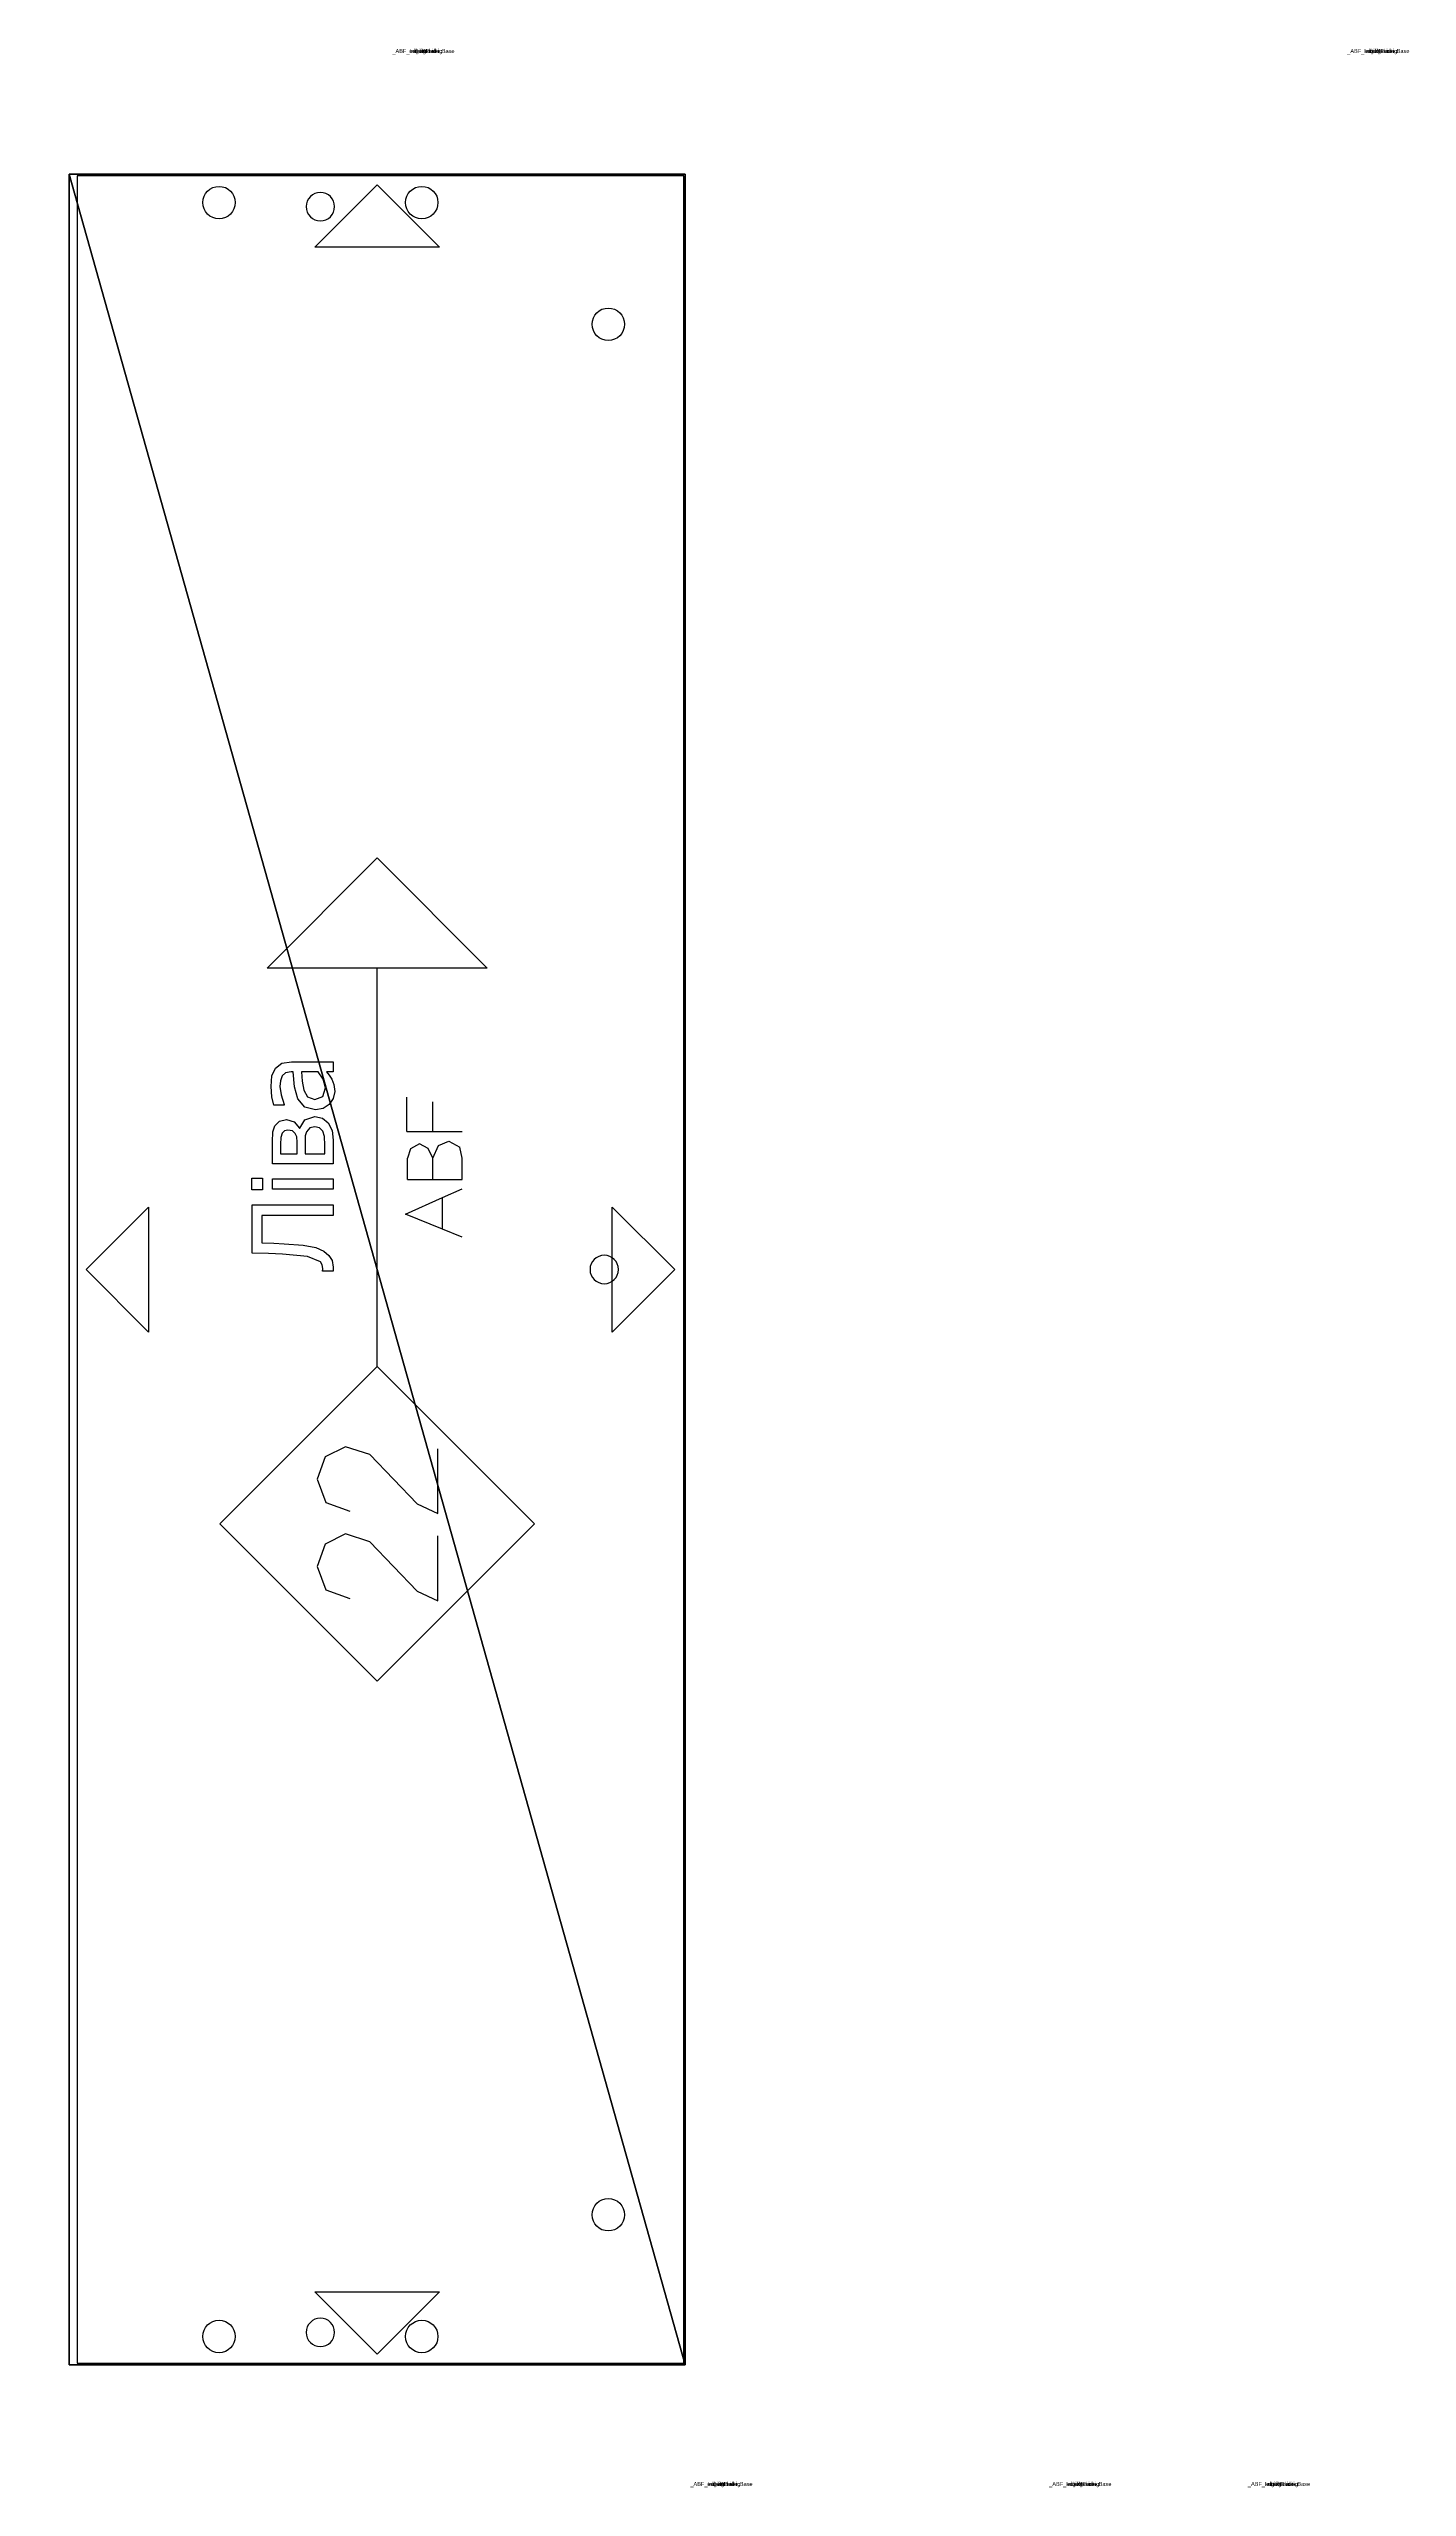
# Model space of a CAD drawing. Header units: millimetres. Extents: x -130972 to 458, y -4828 to 953.
# Drawn here: x -3789 to -3454, y -30 to 571 of the extents above; entities that cross this region are included whole.
import ezdxf

# ---------------------------------------------------------------- set-up
doc = ezdxf.new("R2010")
doc.units = ezdxf.units.MM
doc.header["$LTSCALE"] = 25.4
doc.layers.get('0').update_dxf_attribs({"true_color": 0xffffff})
for name, color, linetype, true_color in [('ABF_cuttingLines', 134, 'Continuous', 0x009987), ('ABF_edgeBanding', 252, 'Continuous', 0x777799), ('ABF_Label', 22, 'Continuous', 0xcc4400), ('D7-DEPTHF-$44817', 252, 'Continuous', 0x777799), ('D8-DEPTH12-$38878', 36, 'Continuous', 0x664400)]:
    doc.layers.add(name, color=color, linetype=linetype, true_color=true_color)

# ---------------------------------------------------------------- blocks, each defined once
blk = doc.blocks.new('Group73#1')
at = {"layer": 'D8-DEPTH12-$38878', "color": 0}
blk.add_circle((0, 9), 4, dxfattribs=at)
blk = doc.blocks.new('Group77#1')
at = {"layer": 'D8-DEPTH12-$38878', "color": 0}
blk.add_circle((0, 9), 4, dxfattribs=at)
blk = doc.blocks.new('Group84#1')
at = {"layer": 'D7-DEPTHF-$44817', "color": 0, "extrusion": (0, 0, -1)}
blk.add_circle((0, 8, 16), 3.5, dxfattribs=at)
blk = doc.blocks.new('Group91#1')
at = {"layer": 'D8-DEPTH12-$38878', "color": 0}
blk.add_circle((0, -9), 4, dxfattribs=at)
blk = doc.blocks.new('Group95#1')
at = {"layer": 'D8-DEPTH12-$38878', "color": 0}
blk.add_circle((0, -9), 4, dxfattribs=at)
blk = doc.blocks.new('Group102#1')
at = {"layer": 'D7-DEPTHF-$44817', "color": 0, "extrusion": (0, 0, -1)}
blk.add_circle((0, -8, 16), 3.5, dxfattribs=at)
blk = doc.blocks.new('Group117#1')
at = {"layer": 'D8-DEPTH12-$38878', "color": 0}
blk.add_circle((9, 0), 4, dxfattribs=at)
blk = doc.blocks.new('Group121#1')
at = {"layer": 'D8-DEPTH12-$38878', "color": 0}
blk.add_circle((9, 0), 4, dxfattribs=at)
blk = doc.blocks.new('Group123#2')
at = {"layer": 'D7-DEPTHF-$44817', "color": 0, "extrusion": (0, 0, -1)}
blk.add_circle((-8, 0, 16), 3.5, dxfattribs=at)
blk = doc.blocks.new('Group296#1')
at = {"layer": 'ABF_Label', "color": 0}
for p, q in [((2.58, 17.58), (2.66, 20.17)), ((2.66, 20.17), (10.43, 20.17)), ((10.43, 20.17), (10.43, 7.13)), ((12.87, 18.55), (12.87, 20.26)), ((12.87, 20.26), (14.74, 20.26)), ((14.74, 20.26), (14.74, 18.55)), ((2.5, 15.31), (2.58, 17.58)), ((4.23, 16.7), (4.16, 15.01)), ((4.3, 18.63), (4.23, 16.7)), ((8.7, 18.63), (4.3, 18.63)), ((8.7, 7.13), (8.7, 18.63)), ((14.74, 18.55), (12.87, 18.55)), ((12.98, 7.13), (12.98, 16.91)), ((12.98, 16.91), (14.63, 16.91)), ((14.63, 16.91), (14.63, 7.13)), ((17.04, 7.13), (17.04, 16.91)), ((17.04, 16.91), (20.64, 16.91)), ((20.64, 16.91), (22.21, 16.85)), ((22.21, 16.85), (23.2, 16.51)), ((23.2, 16.51), (23.96, 15.77)), ((23.96, 15.77), (24.21, 14.66)), ((26.56, 16.7), (27.87, 16.99)), ((26.56, 15.03), (26.56, 16.7)), ((27.87, 16.99), (29.55, 17.15)), ((29.55, 17.15), (31.25, 16.99)), ((31.25, 16.99), (32.49, 16.42)), ((32.49, 16.42), (33.29, 15.38)), ((2.11, 11.27), (2.5, 15.31)), ((3.94, 11.96), (3.54, 9.93)), ((4.16, 15.01), (3.94, 11.96)), ((20.24, 15.6), (18.67, 15.6)), ((18.67, 15.6), (18.67, 12.92)), ((18.67, 12.92), (20.57, 12.92)), ((21.32, 15.57), (20.24, 15.6)), ((20.57, 12.92), (21.42, 12.98)), ((22.03, 15.37), (21.32, 15.57)), ((21.42, 12.98), (21.98, 13.22)), ((21.98, 13.22), (22.4, 13.69)), ((22.41, 14.99), (22.03, 15.37)), ((22.4, 13.69), (22.52, 14.41)), ((22.52, 14.41), (22.41, 14.99)), ((23.82, 13.41), (22.8, 12.54)), ((22.8, 12.54), (22.84, 12.48)), ((22.84, 12.48), (24.18, 11.67)), ((24.21, 14.66), (23.82, 13.41)), ((26.2, 11.7), (27.55, 12.83)), ((26.66, 15.03), (26.56, 15.03)), ((28.2, 15.52), (26.66, 15.03)), ((27.55, 12.83), (29.5, 13.35)), ((28.98, 11.85), (27.9, 11.23)), ((29.54, 15.7), (28.2, 15.52)), ((30.43, 12.11), (28.98, 11.85)), ((29.5, 13.35), (31.92, 13.57)), ((30.48, 15.63), (29.54, 15.7)), ((31.92, 12.25), (30.43, 12.11)), ((31.25, 15.36), (30.48, 15.63)), ((31.74, 14.82), (31.25, 15.36)), ((31.92, 13.88), (31.74, 14.82)), ((31.92, 13.57), (31.92, 13.88)), ((31.92, 9.54), (31.92, 12.25)), ((33.29, 15.38), (33.55, 13.82)), ((33.55, 13.82), (33.55, 7.13)), ((-51.69, 8.3), (-53.12, 4.4)), ((-47.93, 9.71), (-51.69, 8.3)), ((-44.32, 8.39), (-47.93, 9.71)), ((-42.68, 5.12), (-44.32, 8.39)), ((-37.61, 8.3), (-39.03, 4.4)), ((-33.84, 9.71), (-37.61, 8.3)), ((-30.24, 8.39), (-33.84, 9.71)), ((-28.6, 5.12), (-30.24, 8.39)), ((-0.27, 7.13), (-0.27, 8.81)), ((-0.27, 8.81), (-0.15, 8.81)), ((-0.15, 8.81), (0, 8.79)), ((0, 8.79), (0.18, 8.78)), ((0.18, 8.78), (0.77, 8.88)), ((0.77, 8.88), (1.23, 9.18)), ((1.23, 9.18), (2.11, 11.27)), ((2.98, 8.64), (2.29, 7.82)), ((3.54, 9.93), (2.98, 8.64)), ((20.61, 11.64), (18.67, 11.64)), ((18.67, 11.64), (18.67, 8.44)), ((18.67, 8.44), (20.1, 8.44)), ((20.1, 8.44), (21.48, 8.51)), ((21.58, 11.61), (20.61, 11.64)), ((21.48, 8.51), (22.32, 8.79)), ((22.24, 11.42), (21.58, 11.61)), ((22.87, 10.88), (22.24, 11.42)), ((22.32, 8.79), (22.85, 9.32)), ((23.7, 7.92), (22.45, 7.29)), ((22.85, 9.32), (23.02, 10.08)), ((23.02, 10.08), (22.87, 10.88)), ((24.45, 8.83), (23.7, 7.92)), ((24.18, 11.67), (24.72, 10.09)), ((24.72, 10.09), (24.45, 8.83)), ((25.77, 9.97), (26.2, 11.7)), ((26, 8.72), (25.77, 9.97)), ((26.63, 7.73), (26, 8.72)), ((27.9, 11.23), (27.47, 10.07)), ((27.47, 10.07), (27.94, 8.8)), ((27.94, 8.8), (29.32, 8.37)), ((29.32, 8.37), (30.73, 8.71)), ((30.73, 8.71), (31.92, 9.54)), ((31.92, 8.17), (31.38, 7.76)), ((31.92, 7.13), (31.92, 8.17)), ((-43.94, 1.21), (-42.68, 5.12)), ((-29.86, 1.21), (-28.6, 5.12)), ((0.02, 7.12), (-0.27, 7.13)), ((0.39, 7.1), (0.02, 7.12)), ((1.44, 7.28), (0.39, 7.1)), ((2.29, 7.82), (1.44, 7.28)), ((10.43, 7.13), (8.7, 7.13)), ((14.63, 7.13), (12.98, 7.13)), ((20.89, 7.13), (17.04, 7.13)), ((22.45, 7.29), (20.89, 7.13)), ((27.59, 7.09), (26.63, 7.73)), ((28.74, 6.86), (27.59, 7.09)), ((29.88, 6.98), (28.74, 6.86)), ((30.73, 7.33), (29.88, 6.98)), ((31.38, 7.76), (30.73, 7.33)), ((33.55, 7.13), (31.92, 7.13)), ((-43.94, 1.21), (-51.93, -6.47)), ((-29.86, 1.21), (-37.84, -6.47)), ((-15.64, 0), (48.66, 0)), ((-51.93, -6.47), (-53.49, -9.82)), ((-37.84, -6.47), (-39.41, -9.82)), ((6.49, -10.57), (8.95, -4.58)), ((8.95, -4.58), (11.61, -10.57)), ((14.53, -4.88), (17.96, -4.88)), ((14.53, -4.88), (14.53, -8.98)), ((19.51, -5.38), (17.96, -4.88)), ((20.29, -6.84), (19.51, -5.38)), ((19.55, -8.25), (20.29, -6.84)), ((22.27, -4.79), (22.27, -8.97)), ((22.27, -4.79), (27.81, -4.79)), ((-53.49, -9.82), (-43.01, -9.82)), ((-39.41, -9.82), (-28.93, -9.82)), ((5.21, -13.72), (6.49, -10.57)), ((6.49, -10.57), (11.61, -10.57)), ((11.61, -10.57), (13.01, -13.72)), ((14.53, -8.98), (14.53, -13.72)), ((14.53, -8.98), (17.96, -8.98)), ((17.96, -8.98), (19.55, -8.25)), ((17.96, -8.98), (20.04, -9.9)), ((20.74, -11.59), (19.76, -13.36)), ((20.04, -9.9), (20.74, -11.59)), ((22.27, -8.97), (27.09, -8.97)), ((22.27, -8.97), (22.27, -13.72)), ((14.53, -13.72), (17.96, -13.72)), ((17.96, -13.72), (19.76, -13.36))]:
    blk.add_line(p, q, dxfattribs=at)
for points in [[(-15.64, 0, 0), (-41.04, -25.4, 0), (-66.44, 0, 0), (-41.04, 25.4, 0), (-15.64, 0, 0)], [(48.66, 17.78, 0), (66.44, 0, 0), (48.66, -17.78, 0), (48.66, 17.78, 0)]]:
    blk.add_polyline3d(points, close=True, dxfattribs=at)
blk = doc.blocks.new('Group334#1')
at = {"layer": 'ABF_cuttingLines', "color": 0}
blk.add_polyline3d([(-90.14, 30.26, 0), (-90.14, 569.46, 0), (-239.74, 569.46, 0), (-239.74, 30.26, 0), (-90.14, 30.26, 0)], close=True, dxfattribs=at)
blk = doc.blocks.new('Group335#1')
at = {"layer": 'ABF_edgeBanding', "color": 0}
for points in [[(-165.74, 567.26, 0), (-150.34, 551.85, 0), (-181.15, 551.85, 0), (-165.74, 567.26, 0)], [(-237.54, 299.86, 0), (-222.13, 315.27, 0), (-222.13, 284.45, 0), (-237.54, 299.86, 0)], [(-92.34, 299.86, 0), (-107.75, 284.45, 0), (-107.75, 315.27, 0), (-92.34, 299.86, 0)], [(-165.74, 32.46, 0), (-181.15, 47.87, 0), (-150.34, 47.87, 0), (-165.74, 32.46, 0)]]:
    blk.add_polyline3d(points, close=True, dxfattribs=at)
blk = doc.blocks.new('_____#57')
at = {"color": 0}
for p, q in [((-241.74, 569.86), (-241.74, 29.86)), ((-89.74, 569.86), (-241.74, 569.86)), ((-89.74, 569.86, 16), (-241.74, 569.86, 16)), ((-241.74, 569.86, 16), (-241.74, 29.86, 16)), ((-89.74, 569.86), (-241.74, 569.86)), ((-241.74, 569.86), (-241.74, 569.86, 16)), ((-89.74, 569.86, 16), (-241.74, 569.86, 16)), ((-241.74, 569.86), (-241.74, 29.86)), ((-241.74, 569.86, 16), (-241.74, 29.86, 16)), ((-241.74, 569.86), (-241.74, 569.86, 16)), ((-89.74, 29.86), (-89.74, 569.86)), ((-89.74, 29.86, 16), (-89.74, 569.86, 16)), ((-89.74, 29.86), (-89.74, 569.86)), ((-89.74, 569.86), (-89.74, 569.86, 16)), ((-89.74, 29.86, 16), (-89.74, 569.86, 16)), ((-89.74, 569.86), (-89.74, 569.86, 16)), ((-241.74, 29.86), (-89.74, 29.86)), ((-241.74, 29.86, 16), (-89.74, 29.86, 16)), ((-241.74, 29.86), (-89.74, 29.86)), ((-241.74, 29.86, 16), (-89.74, 29.86, 16)), ((-241.74, 29.86), (-241.74, 29.86, 16)), ((-241.74, 29.86), (-241.74, 29.86, 16)), ((-89.74, 29.86), (-89.74, 29.86, 16)), ((-89.74, 29.86), (-89.74, 29.86, 16))]:
    blk.add_line(p, q, dxfattribs=at)
ref = blk.add_blockref('Group73#1', (-204.74, 553.86, 16), dxfattribs=at)
ref.add_attrib('Skp_GroupInstanceName', '_ABF_minifixPlasticBase', (0, 0), dxfattribs={"height": 1})
ref = blk.add_blockref('Group84#1', (-179.74, 553.86, 16), dxfattribs=at)
ref.add_attrib('Skp_GroupInstanceName', '_ABF_screwInside', (0, 0), dxfattribs={"height": 1})
ref = blk.add_blockref('Group77#1', (-154.74, 553.86, 16), dxfattribs=at)
ref.add_attrib('Skp_GroupInstanceName', '_ABF_minifixPlasticBase', (0, 0), dxfattribs={"height": 1})
ref = blk.add_blockref('Group121#1', (-117.74, 532.86, 16), dxfattribs=at)
ref.add_attrib('Skp_GroupInstanceName', '_ABF_minifixPlasticBase', (0, 0), dxfattribs={"height": 1})
ref = blk.add_blockref('Group123#2', (-117.74, 299.86, 16), dxfattribs=at)
ref.add_attrib('Skp_GroupInstanceName', '_ABF_screwInside', (0, 0), dxfattribs={"height": 1})
ref = blk.add_blockref('Group117#1', (-117.74, 66.86, 16), dxfattribs=at)
ref.add_attrib('Skp_GroupInstanceName', '_ABF_minifixPlasticBase', (0, 0), dxfattribs={"height": 1})
ref = blk.add_blockref('Group91#1', (-204.74, 45.86, 16), dxfattribs=at)
ref.add_attrib('Skp_GroupInstanceName', '_ABF_minifixPlasticBase', (0, 0), dxfattribs={"height": 1})
ref = blk.add_blockref('Group102#1', (-179.74, 45.86, 16), dxfattribs=at)
ref.add_attrib('Skp_GroupInstanceName', '_ABF_screwInside', (0, 0), dxfattribs={"height": 1})
ref = blk.add_blockref('Group95#1', (-154.74, 45.86, 16), dxfattribs=at)
ref.add_attrib('Skp_GroupInstanceName', '_ABF_minifixPlasticBase', (0, 0), dxfattribs={"height": 1})
at = {"layer": 'ABF_cuttingLines', "color": 0}
ref = blk.add_blockref('Group334#1', (0, 0, 16), dxfattribs=at)
ref.add_attrib('Skp_GroupInstanceName', '_ABF_cuttingLines', (0, 0), dxfattribs={"layer": '0', "height": 1})
at = {"layer": 'ABF_edgeBanding', "color": 0}
ref = blk.add_blockref('Group335#1', (0, 0, 16), dxfattribs=at)
ref.add_attrib('Skp_GroupInstanceName', '_ABF_edgeBanding', (0, 0), dxfattribs={"layer": '0', "height": 1})
at = {"layer": 'ABF_Label', "color": 0}
ref = blk.add_blockref('Group296#1', (-165.74, 299.86, 16), dxfattribs=dict(at, xscale=1.526814436209309, yscale=1.526814436209309, rotation=90))
ref.add_attrib('Skp_GroupInstanceName', '_ABF_Label', (0, 0), dxfattribs={"layer": '0', "height": 1})
at = {"color": 0}
mesh = blk.add_polyface(dxfattribs=at)
corners = [(-241.74, 569.86), (-89.74, 29.86), (-241.74, 29.86), (-89.74, 569.86)]
mesh.append_faces([[corners[k] for k in face] for face in [(0, 1, 2), (1, 0, 3)]], dxfattribs={"vtx0": -1, "color": 0})
at = {"color": 7, "true_color": 0xffffff}
mesh = blk.add_polyface(dxfattribs=at)
corners = [(-89.74, 29.86, 16), (-241.74, 569.86, 16), (-241.74, 29.86, 16), (-89.74, 569.86, 16)]
mesh.append_faces([[corners[k] for k in face] for face in [(0, 1, 2), (1, 0, 3)]], dxfattribs={"vtx0": -1, "color": 7})
at = {"color": 0}
mesh = blk.add_polyface(dxfattribs=at)
corners = [(-241.74, 569.86, 16), (-89.74, 569.86), (-241.74, 569.86), (-89.74, 569.86, 16)]
mesh.append_faces([[corners[k] for k in face] for face in [(0, 1, 2), (1, 0, 3)]], dxfattribs={"vtx0": -1, "color": 0})
mesh = blk.add_polyface(dxfattribs=at)
corners = [(-241.74, 569.86, 16), (-241.74, 29.86), (-241.74, 29.86, 16), (-241.74, 569.86)]
mesh.append_faces([[corners[k] for k in face] for face in [(0, 1, 2), (1, 0, 3)]], dxfattribs={"vtx0": -1, "color": 0})
mesh = blk.add_polyface(dxfattribs=at)
corners = [(-89.74, 569.86), (-89.74, 29.86, 16), (-89.74, 29.86), (-89.74, 569.86, 16)]
mesh.append_faces([[corners[k] for k in face] for face in [(0, 1, 2), (1, 0, 3)]], dxfattribs={"vtx0": -1, "color": 0})
mesh = blk.add_polyface(dxfattribs=at)
corners = [(-89.74, 29.86, 16), (-241.74, 29.86), (-89.74, 29.86), (-241.74, 29.86, 16)]
mesh.append_faces([[corners[k] for k in face] for face in [(0, 1, 2), (1, 0, 3)]], dxfattribs={"vtx0": -1, "color": 0})
blk = doc.blocks.new('Group81#1')
at = {"layer": 'D8-DEPTH12-$38878', "color": 0, "extrusion": (0, 0, -1)}
blk.add_circle((0, 9), 4, dxfattribs=at)
blk = doc.blocks.new('Group85#1')
at = {"layer": 'D8-DEPTH12-$38878', "color": 0, "extrusion": (0, 0, -1)}
blk.add_circle((0, 9), 4, dxfattribs=at)
blk = doc.blocks.new('Group87#2')
at = {"layer": 'D7-DEPTHF-$44817', "color": 0}
blk.add_circle((0, 8, 16), 3.5, dxfattribs=at)
blk = doc.blocks.new('Group99#1')
at = {"layer": 'D8-DEPTH12-$38878', "color": 0, "extrusion": (0, 0, -1)}
blk.add_circle((0, -9), 4, dxfattribs=at)
blk = doc.blocks.new('Group103#1')
at = {"layer": 'D8-DEPTH12-$38878', "color": 0, "extrusion": (0, 0, -1)}
blk.add_circle((0, -9), 4, dxfattribs=at)
blk = doc.blocks.new('Group105#2')
at = {"layer": 'D7-DEPTHF-$44817', "color": 0}
blk.add_circle((0, -8, 16), 3.5, dxfattribs=at)
blk = doc.blocks.new('Group109#1')
at = {"layer": 'D8-DEPTH12-$38878', "color": 0, "extrusion": (0, 0, -1)}
blk.add_circle((-9, 0), 4, dxfattribs=at)
blk = doc.blocks.new('Group113#1')
at = {"layer": 'D8-DEPTH12-$38878', "color": 0, "extrusion": (0, 0, -1)}
blk.add_circle((-9, 0), 4, dxfattribs=at)
blk = doc.blocks.new('Group120#1')
at = {"layer": 'D7-DEPTHF-$44817', "color": 0}
blk.add_circle((8, 0, 16), 3.5, dxfattribs=at)
blk = doc.blocks.new('Group292#1')
at = {"layer": 'ABF_Label', "color": 0}
for p, q in [((-6.08, 10.47), (-6.08, 23.51)), ((-6.08, 23.51), (3.39, 23.51)), ((1.66, 21.97), (-4.34, 21.97)), ((-4.34, 21.97), (-4.34, 10.47)), ((1.66, 10.47), (1.66, 21.97)), ((3.39, 23.51), (3.39, 10.47)), ((5.9, 6.86), (5.9, 20.25)), ((5.9, 20.25), (7.55, 20.25)), ((7.55, 20.25), (7.55, 19.23)), ((7.55, 19.23), (8.91, 20.15)), ((8.91, 20.15), (10.55, 20.52)), ((10.55, 20.52), (13.17, 19.19)), ((15.93, 20.04), (17.24, 20.33)), ((15.93, 18.37), (15.93, 20.04)), ((17.24, 20.33), (18.92, 20.49)), ((18.92, 20.49), (20.62, 20.33)), ((20.62, 20.33), (21.86, 19.76)), ((21.86, 19.76), (22.66, 18.72)), ((25.23, 10.47), (25.23, 20.25)), ((25.23, 20.25), (28.82, 20.25)), ((28.82, 20.25), (30.4, 20.18)), ((30.4, 20.18), (31.39, 19.85)), ((31.39, 19.85), (32.15, 19.1)), ((34.75, 20.04), (36.06, 20.33)), ((34.75, 18.37), (34.75, 20.04)), ((36.06, 20.33), (37.74, 20.49)), ((37.74, 20.49), (39.44, 20.33)), ((39.44, 20.33), (40.68, 19.76)), ((40.68, 19.76), (41.48, 18.72)), ((8.79, 18.64), (7.55, 17.84)), ((7.55, 17.84), (7.55, 12.3)), ((10.14, 18.95), (8.79, 18.64)), ((11.88, 18.03), (10.14, 18.95)), ((12.41, 15.43), (11.88, 18.03)), ((13.17, 19.19), (14.11, 15.62)), ((15.56, 15.03), (16.92, 16.17)), ((16.03, 18.37), (15.93, 18.37)), ((17.57, 18.86), (16.03, 18.37)), ((16.92, 16.17), (18.87, 16.69)), ((18.91, 19.03), (17.57, 18.86)), ((18.87, 16.69), (21.28, 16.9)), ((19.85, 18.97), (18.91, 19.03)), ((20.62, 18.7), (19.85, 18.97)), ((21.11, 18.15), (20.62, 18.7)), ((21.28, 17.22), (21.11, 18.15)), ((21.28, 16.9), (21.28, 17.22)), ((22.66, 18.72), (22.92, 17.16)), ((22.92, 17.16), (22.92, 10.47)), ((28.43, 18.94), (26.86, 18.94)), ((26.86, 18.94), (26.86, 16.26)), ((26.86, 16.26), (28.75, 16.26)), ((29.51, 18.91), (28.43, 18.94)), ((28.75, 16.26), (29.61, 16.31)), ((30.22, 18.71), (29.51, 18.91)), ((29.61, 16.31), (30.17, 16.55)), ((30.17, 16.55), (30.59, 17.03)), ((30.6, 18.32), (30.22, 18.71)), ((30.59, 17.03), (30.71, 17.74)), ((30.71, 17.74), (30.6, 18.32)), ((32.01, 16.74), (30.99, 15.88)), ((30.99, 15.88), (31.03, 15.82)), ((31.03, 15.82), (32.37, 15)), ((32.4, 18), (32.01, 16.74)), ((32.15, 19.1), (32.4, 18)), ((34.39, 15.03), (35.74, 16.17)), ((34.85, 18.37), (34.75, 18.37)), ((36.39, 18.86), (34.85, 18.37)), ((35.74, 16.17), (37.69, 16.69)), ((37.73, 19.03), (36.39, 18.86)), ((37.69, 16.69), (40.11, 16.9)), ((38.67, 18.97), (37.73, 19.03)), ((39.44, 18.7), (38.67, 18.97)), ((39.93, 18.15), (39.44, 18.7)), ((40.11, 17.22), (39.93, 18.15)), ((40.11, 16.9), (40.11, 17.22)), ((41.48, 18.72), (41.74, 17.16)), ((41.74, 17.16), (41.74, 10.47)), ((7.55, 12.3), (8.66, 11.87)), ((8.66, 11.87), (9.71, 11.75)), ((9.71, 11.75), (11.7, 12.69)), ((11.7, 12.69), (12.41, 15.43)), ((14.11, 15.62), (12.94, 11.72)), ((15.13, 13.3), (15.56, 15.03)), ((15.37, 12.06), (15.13, 13.3)), ((16, 11.06), (15.37, 12.06)), ((17.26, 14.57), (16.83, 13.41)), ((16.83, 13.41), (17.31, 12.14)), ((18.35, 15.19), (17.26, 14.57)), ((17.31, 12.14), (18.69, 11.71)), ((19.8, 15.45), (18.35, 15.19)), ((18.69, 11.71), (20.1, 12.05)), ((21.28, 15.59), (19.8, 15.45)), ((20.1, 12.05), (21.28, 12.88)), ((21.28, 12.88), (21.28, 15.59)), ((28.8, 14.98), (26.86, 14.98)), ((26.86, 14.98), (26.86, 11.78)), ((28.29, 11.78), (29.67, 11.85)), ((29.77, 14.94), (28.8, 14.98)), ((29.67, 11.85), (30.51, 12.13)), ((30.43, 14.76), (29.77, 14.94)), ((31.06, 14.22), (30.43, 14.76)), ((30.51, 12.13), (31.04, 12.66)), ((31.04, 12.66), (31.21, 13.42)), ((31.21, 13.42), (31.06, 14.22)), ((32.63, 12.17), (31.89, 11.25)), ((32.37, 15), (32.91, 13.43)), ((32.91, 13.43), (32.63, 12.17)), ((33.96, 13.3), (34.39, 15.03)), ((34.19, 12.06), (33.96, 13.3)), ((34.82, 11.06), (34.19, 12.06)), ((36.09, 14.57), (35.66, 13.41)), ((35.66, 13.41), (36.13, 12.14)), ((37.17, 15.19), (36.09, 14.57)), ((36.13, 12.14), (37.51, 11.71)), ((38.62, 15.45), (37.17, 15.19)), ((37.51, 11.71), (38.92, 12.05)), ((40.11, 15.59), (38.62, 15.45)), ((38.92, 12.05), (40.11, 12.88)), ((40.11, 12.88), (40.11, 15.59)), ((-58.67, 8.4), (-60.11, 4.45)), ((-54.86, 9.82), (-58.67, 8.4)), ((-51.22, 8.48), (-54.86, 9.82)), ((-49.56, 5.18), (-51.22, 8.48)), ((-44.48, 8.59), (-46.25, 3.22)), ((-40.91, 10.09), (-44.48, 8.59)), ((-37.37, 8.59), (-40.91, 10.09)), ((-37.37, 8.59), (-35.6, 3.22)), ((-4.34, 10.47), (-6.08, 10.47)), ((3.39, 10.47), (1.66, 10.47)), ((8.7, 10.44), (7.55, 10.96)), ((7.55, 10.96), (7.55, 6.86)), ((9.98, 10.27), (8.7, 10.44)), ((12.94, 11.72), (9.98, 10.27)), ((16.96, 10.42), (16, 11.06)), ((18.1, 10.2), (16.96, 10.42)), ((19.25, 10.32), (18.1, 10.2)), ((20.09, 10.67), (19.25, 10.32)), ((20.74, 11.09), (20.09, 10.67)), ((21.28, 11.51), (20.74, 11.09)), ((21.28, 10.47), (21.28, 11.51)), ((22.92, 10.47), (21.28, 10.47)), ((29.08, 10.47), (25.23, 10.47)), ((26.86, 11.78), (28.29, 11.78)), ((30.64, 10.63), (29.08, 10.47)), ((31.89, 11.25), (30.64, 10.63)), ((35.78, 10.42), (34.82, 11.06)), ((36.93, 10.2), (35.78, 10.42)), ((38.07, 10.32), (36.93, 10.2)), ((38.91, 10.67), (38.07, 10.32)), ((39.57, 11.09), (38.91, 10.67)), ((40.11, 11.51), (39.57, 11.09)), ((40.11, 10.47), (40.11, 11.51)), ((41.74, 10.47), (40.11, 10.47)), ((-50.83, 1.22), (-49.56, 5.18)), ((7.55, 6.86), (5.9, 6.86)), ((-50.83, 1.22), (-58.91, -6.54)), ((-46.25, 3.22), (-46.25, -3.02)), ((-35.6, 3.22), (-35.6, -3.02)), ((-22.64, 0), (55.66, 0)), ((-46.25, -3.02), (-44.63, -8.28)), ((-35.6, -3.02), (-36.92, -8.28)), ((-58.91, -6.54), (-60.49, -9.92)), ((6.49, -10.57), (8.95, -4.58)), ((8.95, -4.58), (11.61, -10.57)), ((14.53, -4.88), (17.96, -4.88)), ((14.53, -4.88), (14.53, -8.98)), ((19.51, -5.38), (17.96, -4.88)), ((20.29, -6.84), (19.51, -5.38)), ((19.55, -8.25), (20.29, -6.84)), ((22.27, -4.79), (22.27, -8.97)), ((22.27, -4.79), (27.81, -4.79)), ((-60.49, -9.92), (-49.89, -9.92)), ((-44.63, -8.28), (-40.88, -9.92)), ((-40.88, -9.92), (-36.92, -8.28)), ((5.21, -13.72), (6.49, -10.57)), ((6.49, -10.57), (11.61, -10.57)), ((11.61, -10.57), (13.01, -13.72)), ((14.53, -8.98), (14.53, -13.72)), ((14.53, -8.98), (17.96, -8.98)), ((17.96, -8.98), (19.55, -8.25)), ((17.96, -8.98), (20.04, -9.9)), ((20.74, -11.59), (19.76, -13.36)), ((20.04, -9.9), (20.74, -11.59)), ((22.27, -8.97), (27.09, -8.97)), ((22.27, -8.97), (22.27, -13.72)), ((14.53, -13.72), (17.96, -13.72)), ((17.96, -13.72), (19.76, -13.36))]:
    blk.add_line(p, q, dxfattribs=at)
for points in [[(-22.64, 0, 0), (-48.04, -25.4, 0), (-73.44, 0, 0), (-48.04, 25.4, 0), (-22.64, 0, 0)], [(55.66, 17.78, 0), (73.44, 0, 0), (55.66, -17.78, 0), (55.66, 17.78, 0)]]:
    blk.add_polyline3d(points, close=True, dxfattribs=at)
blk = doc.blocks.new('Group336#1')
at = {"layer": 'ABF_cuttingLines', "color": 0}
blk.add_polyline3d([(-239.74, -30.26, 0), (-239.74, -569.46, 0), (-90.14, -569.46, 0), (-90.14, -30.26, 0), (-239.74, -30.26, 0)], close=True, dxfattribs=at)
blk = doc.blocks.new('Group337#1')
at = {"layer": 'ABF_edgeBanding', "color": 0}
for points in [[(-165.74, -32.46, 0), (-150.34, -47.87, 0), (-181.15, -47.87, 0), (-165.74, -32.46, 0)], [(-237.54, -299.86, 0), (-222.13, -284.45, 0), (-222.13, -315.27, 0), (-237.54, -299.86, 0)], [(-92.34, -299.86, 0), (-107.75, -315.27, 0), (-107.75, -284.45, 0), (-92.34, -299.86, 0)], [(-165.74, -567.26, 0), (-181.15, -551.85, 0), (-150.34, -551.85, 0), (-165.74, -567.26, 0)]]:
    blk.add_polyline3d(points, close=True, dxfattribs=at)
blk = doc.blocks.new('_____#58')
at = {"color": 0, "extrusion": (0, 0, -1)}
ref = blk.add_blockref('Group81#1', (204.74, -553.86, -16), dxfattribs=dict(at, rotation=180))
ref.add_attrib('Skp_GroupInstanceName', '_ABF_minifixPlasticBase', (0, 0), dxfattribs={"height": 1})
ref = blk.add_blockref('Group99#1', (204.74, -45.86, -16), dxfattribs=dict(at, rotation=180))
ref.add_attrib('Skp_GroupInstanceName', '_ABF_minifixPlasticBase', (0, 0), dxfattribs={"height": 1})
ref = blk.add_blockref('Group87#2', (179.74, -553.86, -16), dxfattribs=dict(at, rotation=180))
ref.add_attrib('Skp_GroupInstanceName', '_ABF_screwInside', (0, 0), dxfattribs={"height": 1})
ref = blk.add_blockref('Group105#2', (179.74, -45.86, -16), dxfattribs=dict(at, rotation=180))
ref.add_attrib('Skp_GroupInstanceName', '_ABF_screwInside', (0, 0), dxfattribs={"height": 1})
ref = blk.add_blockref('Group85#1', (154.74, -553.86, -16), dxfattribs=dict(at, rotation=180))
ref.add_attrib('Skp_GroupInstanceName', '_ABF_minifixPlasticBase', (0, 0), dxfattribs={"height": 1})
ref = blk.add_blockref('Group103#1', (154.74, -45.86, -16), dxfattribs=dict(at, rotation=180))
ref.add_attrib('Skp_GroupInstanceName', '_ABF_minifixPlasticBase', (0, 0), dxfattribs={"height": 1})
ref = blk.add_blockref('Group120#1', (117.74, -299.86, -16), dxfattribs=dict(at, rotation=180))
ref.add_attrib('Skp_GroupInstanceName', '_ABF_screwInside', (0, 0), dxfattribs={"height": 1})
ref = blk.add_blockref('Group109#1', (117.74, -66.86, -16), dxfattribs=dict(at, rotation=180))
ref.add_attrib('Skp_GroupInstanceName', '_ABF_minifixPlasticBase', (0, 0), dxfattribs={"height": 1})
ref = blk.add_blockref('Group113#1', (117.74, -532.86, -16), dxfattribs=dict(at, rotation=180))
ref.add_attrib('Skp_GroupInstanceName', '_ABF_minifixPlasticBase', (0, 0), dxfattribs={"height": 1})
at = {"layer": 'ABF_cuttingLines', "color": 0}
ref = blk.add_blockref('Group336#1', (0, 0, 16), dxfattribs=at)
ref.add_attrib('Skp_GroupInstanceName', '_ABF_cuttingLines', (0, 0), dxfattribs={"layer": '0', "height": 1})
at = {"layer": 'ABF_edgeBanding', "color": 0}
ref = blk.add_blockref('Group337#1', (0, 0, 16), dxfattribs=at)
ref.add_attrib('Skp_GroupInstanceName', '_ABF_edgeBanding', (0, 0), dxfattribs={"layer": '0', "height": 1})
at = {"layer": 'ABF_Label', "color": 0}
ref = blk.add_blockref('Group292#1', (-165.74, -299.86, 16), dxfattribs=dict(at, xscale=1.526814436209309, yscale=1.526814436209309, rotation=90))
ref.add_attrib('Skp_GroupInstanceName', '_ABF_Label', (0, 0), dxfattribs={"layer": '0', "height": 1})
blk = doc.blocks.new('Group304#1')
at = {"layer": 'ABF_Label', "color": 0}
for p, q in [((2.58, 17.58), (2.66, 20.17)), ((2.66, 20.17), (10.43, 20.17)), ((10.43, 20.17), (10.43, 7.13)), ((12.87, 18.55), (12.87, 20.26)), ((12.87, 20.26), (14.74, 20.26)), ((14.74, 20.26), (14.74, 18.55)), ((2.5, 15.31), (2.58, 17.58)), ((4.23, 16.7), (4.16, 15.01)), ((4.3, 18.63), (4.23, 16.7)), ((8.7, 18.63), (4.3, 18.63)), ((8.7, 7.13), (8.7, 18.63)), ((14.74, 18.55), (12.87, 18.55)), ((12.98, 7.13), (12.98, 16.91)), ((12.98, 16.91), (14.63, 16.91)), ((14.63, 16.91), (14.63, 7.13)), ((17.04, 7.13), (17.04, 16.91)), ((17.04, 16.91), (20.64, 16.91)), ((20.64, 16.91), (22.21, 16.85)), ((22.21, 16.85), (23.2, 16.51)), ((23.2, 16.51), (23.96, 15.77)), ((23.96, 15.77), (24.21, 14.66)), ((26.56, 16.7), (27.87, 16.99)), ((26.56, 15.03), (26.56, 16.7)), ((27.87, 16.99), (29.55, 17.15)), ((29.55, 17.15), (31.25, 16.99)), ((31.25, 16.99), (32.49, 16.42)), ((32.49, 16.42), (33.29, 15.38)), ((2.11, 11.27), (2.5, 15.31)), ((3.94, 11.96), (3.54, 9.93)), ((4.16, 15.01), (3.94, 11.96)), ((20.24, 15.6), (18.67, 15.6)), ((18.67, 15.6), (18.67, 12.92)), ((18.67, 12.92), (20.57, 12.92)), ((21.32, 15.57), (20.24, 15.6)), ((20.57, 12.92), (21.42, 12.98)), ((22.03, 15.37), (21.32, 15.57)), ((21.42, 12.98), (21.98, 13.22)), ((21.98, 13.22), (22.4, 13.69)), ((22.41, 14.99), (22.03, 15.37)), ((22.4, 13.69), (22.52, 14.41)), ((22.52, 14.41), (22.41, 14.99)), ((23.82, 13.41), (22.8, 12.54)), ((22.8, 12.54), (22.84, 12.48)), ((22.84, 12.48), (24.18, 11.67)), ((24.21, 14.66), (23.82, 13.41)), ((26.2, 11.7), (27.55, 12.83)), ((26.66, 15.03), (26.56, 15.03)), ((28.2, 15.52), (26.66, 15.03)), ((27.55, 12.83), (29.5, 13.35)), ((28.98, 11.85), (27.9, 11.23)), ((29.54, 15.7), (28.2, 15.52)), ((30.43, 12.11), (28.98, 11.85)), ((29.5, 13.35), (31.92, 13.57)), ((30.48, 15.63), (29.54, 15.7)), ((31.92, 12.25), (30.43, 12.11)), ((31.25, 15.36), (30.48, 15.63)), ((31.74, 14.82), (31.25, 15.36)), ((31.92, 13.88), (31.74, 14.82)), ((31.92, 13.57), (31.92, 13.88)), ((31.92, 9.54), (31.92, 12.25)), ((33.29, 15.38), (33.55, 13.82)), ((33.55, 13.82), (33.55, 7.13)), ((-51.74, 8.06), (-53.13, 4.27)), ((-48.09, 9.43), (-51.74, 8.06)), ((-44.58, 8.14), (-48.09, 9.43)), ((-42.99, 4.97), (-44.58, 8.14)), ((-39, 5.63), (-37.81, 8.59)), ((-37.81, 8.59), (-34.39, 10.07)), ((-34.39, 10.07), (-30.88, 8.59)), ((-30.88, 8.59), (-29.66, 5.63)), ((-0.27, 7.13), (-0.27, 8.81)), ((-0.27, 8.81), (-0.15, 8.81)), ((-0.15, 8.81), (0, 8.79)), ((0, 8.79), (0.18, 8.78)), ((0.18, 8.78), (0.77, 8.88)), ((0.77, 8.88), (1.23, 9.18)), ((1.23, 9.18), (2.11, 11.27)), ((2.98, 8.64), (2.29, 7.82)), ((3.54, 9.93), (2.98, 8.64)), ((20.61, 11.64), (18.67, 11.64)), ((18.67, 11.64), (18.67, 8.44)), ((18.67, 8.44), (20.1, 8.44)), ((20.1, 8.44), (21.48, 8.51)), ((21.58, 11.61), (20.61, 11.64)), ((21.48, 8.51), (22.32, 8.79)), ((22.24, 11.42), (21.58, 11.61)), ((22.87, 10.88), (22.24, 11.42)), ((22.32, 8.79), (22.85, 9.32)), ((23.7, 7.92), (22.45, 7.29)), ((22.85, 9.32), (23.02, 10.08)), ((23.02, 10.08), (22.87, 10.88)), ((24.45, 8.83), (23.7, 7.92)), ((24.18, 11.67), (24.72, 10.09)), ((24.72, 10.09), (24.45, 8.83)), ((25.77, 9.97), (26.2, 11.7)), ((26, 8.72), (25.77, 9.97)), ((26.63, 7.73), (26, 8.72)), ((27.9, 11.23), (27.47, 10.07)), ((27.47, 10.07), (27.94, 8.8)), ((27.94, 8.8), (29.32, 8.37)), ((29.32, 8.37), (30.73, 8.71)), ((30.73, 8.71), (31.92, 9.54)), ((31.92, 8.17), (31.38, 7.76)), ((31.92, 7.13), (31.92, 8.17)), ((-44.22, 1.17), (-42.99, 4.97)), ((-37.81, 2.87), (-39, 5.63)), ((-29.66, 5.63), (-30.88, 2.87)), ((0.02, 7.12), (-0.27, 7.13)), ((0.39, 7.1), (0.02, 7.12)), ((1.44, 7.28), (0.39, 7.1)), ((2.29, 7.82), (1.44, 7.28)), ((10.43, 7.13), (8.7, 7.13)), ((14.63, 7.13), (12.98, 7.13)), ((20.89, 7.13), (17.04, 7.13)), ((22.45, 7.29), (20.89, 7.13)), ((27.59, 7.09), (26.63, 7.73)), ((28.74, 6.86), (27.59, 7.09)), ((29.88, 6.98), (28.74, 6.86)), ((30.73, 7.33), (29.88, 6.98)), ((31.38, 7.76), (30.73, 7.33)), ((33.55, 7.13), (31.92, 7.13)), ((-44.22, 1.17), (-51.97, -6.28)), ((-38.51, -1.05), (-34.39, 1.18)), ((-37.81, 2.87), (-34.39, 1.18)), ((-30.88, 2.87), (-34.39, 1.18)), ((-34.39, 1.18), (-29.88, -1.05)), ((-15.64, 0), (48.66, 0)), ((-39.81, -4.34), (-38.51, -1.05)), ((-29.88, -1.05), (-28.6, -4.34)), ((-51.97, -6.28), (-53.49, -9.53)), ((-38.51, -7.64), (-39.81, -4.34)), ((-34.39, -9.53), (-38.51, -7.64)), ((-29.88, -7.64), (-34.39, -9.53)), ((-28.6, -4.34), (-29.88, -7.64)), ((6.49, -10.57), (8.95, -4.58)), ((8.95, -4.58), (11.61, -10.57)), ((14.53, -4.88), (17.96, -4.88)), ((14.53, -4.88), (14.53, -8.98)), ((19.51, -5.38), (17.96, -4.88)), ((20.29, -6.84), (19.51, -5.38)), ((19.55, -8.25), (20.29, -6.84)), ((22.27, -4.79), (22.27, -8.97)), ((22.27, -4.79), (27.81, -4.79)), ((-53.49, -9.53), (-43.31, -9.53)), ((5.21, -13.72), (6.49, -10.57)), ((6.49, -10.57), (11.61, -10.57)), ((11.61, -10.57), (13.01, -13.72)), ((14.53, -8.98), (14.53, -13.72)), ((14.53, -8.98), (17.96, -8.98)), ((17.96, -8.98), (19.55, -8.25)), ((17.96, -8.98), (20.04, -9.9)), ((20.74, -11.59), (19.76, -13.36)), ((20.04, -9.9), (20.74, -11.59)), ((22.27, -8.97), (27.09, -8.97)), ((22.27, -8.97), (22.27, -13.72)), ((14.53, -13.72), (17.96, -13.72)), ((17.96, -13.72), (19.76, -13.36))]:
    blk.add_line(p, q, dxfattribs=at)
for points in [[(-15.64, 0, 0), (-41.04, -25.4, 0), (-66.44, 0, 0), (-41.04, 25.4, 0), (-15.64, 0, 0)], [(48.66, 17.78, 0), (66.44, 0, 0), (48.66, -17.78, 0), (48.66, 17.78, 0)]]:
    blk.add_polyline3d(points, close=True, dxfattribs=at)
blk = doc.blocks.new('Group338#1')
at = {"layer": 'ABF_cuttingLines', "color": 0}
blk.add_polyline3d([(-463.14, 30.26, 0), (-463.14, 569.46, 0), (-612.74, 569.46, 0), (-612.74, 30.26, 0), (-463.14, 30.26, 0)], close=True, dxfattribs=at)
blk = doc.blocks.new('Group339#1')
at = {"layer": 'ABF_edgeBanding', "color": 0}
for points in [[(-538.74, 567.26, 0), (-523.34, 551.85, 0), (-554.15, 551.85, 0), (-538.74, 567.26, 0)], [(-610.54, 299.86, 0), (-595.13, 315.27, 0), (-595.13, 284.45, 0), (-610.54, 299.86, 0)], [(-465.34, 299.86, 0), (-480.75, 284.45, 0), (-480.75, 315.27, 0), (-465.34, 299.86, 0)], [(-538.74, 32.46, 0), (-554.15, 47.87, 0), (-523.34, 47.87, 0), (-538.74, 32.46, 0)]]:
    blk.add_polyline3d(points, close=True, dxfattribs=at)
blk = doc.blocks.new('_____#59')
at = {"color": 0}
ref = blk.add_blockref('Group73#1', (-577.74, 553.86, 16), dxfattribs=at)
ref.add_attrib('Skp_GroupInstanceName', '_ABF_minifixPlasticBase', (0, 0), dxfattribs={"height": 1})
ref = blk.add_blockref('Group84#1', (-552.74, 553.86, 16), dxfattribs=at)
ref.add_attrib('Skp_GroupInstanceName', '_ABF_screwInside', (0, 0), dxfattribs={"height": 1})
ref = blk.add_blockref('Group77#1', (-527.74, 553.86, 16), dxfattribs=at)
ref.add_attrib('Skp_GroupInstanceName', '_ABF_minifixPlasticBase', (0, 0), dxfattribs={"height": 1})
ref = blk.add_blockref('Group121#1', (-490.74, 532.86, 16), dxfattribs=at)
ref.add_attrib('Skp_GroupInstanceName', '_ABF_minifixPlasticBase', (0, 0), dxfattribs={"height": 1})
ref = blk.add_blockref('Group123#2', (-490.74, 299.86, 16), dxfattribs=at)
ref.add_attrib('Skp_GroupInstanceName', '_ABF_screwInside', (0, 0), dxfattribs={"height": 1})
ref = blk.add_blockref('Group117#1', (-490.74, 66.86, 16), dxfattribs=at)
ref.add_attrib('Skp_GroupInstanceName', '_ABF_minifixPlasticBase', (0, 0), dxfattribs={"height": 1})
ref = blk.add_blockref('Group91#1', (-577.74, 45.86, 16), dxfattribs=at)
ref.add_attrib('Skp_GroupInstanceName', '_ABF_minifixPlasticBase', (0, 0), dxfattribs={"height": 1})
ref = blk.add_blockref('Group102#1', (-552.74, 45.86, 16), dxfattribs=at)
ref.add_attrib('Skp_GroupInstanceName', '_ABF_screwInside', (0, 0), dxfattribs={"height": 1})
ref = blk.add_blockref('Group95#1', (-527.74, 45.86, 16), dxfattribs=at)
ref.add_attrib('Skp_GroupInstanceName', '_ABF_minifixPlasticBase', (0, 0), dxfattribs={"height": 1})
at = {"layer": 'ABF_cuttingLines', "color": 0}
ref = blk.add_blockref('Group338#1', (0, 0, 16), dxfattribs=at)
ref.add_attrib('Skp_GroupInstanceName', '_ABF_cuttingLines', (0, 0), dxfattribs={"layer": '0', "height": 1})
at = {"layer": 'ABF_edgeBanding', "color": 0}
ref = blk.add_blockref('Group339#1', (0, 0, 16), dxfattribs=at)
ref.add_attrib('Skp_GroupInstanceName', '_ABF_edgeBanding', (0, 0), dxfattribs={"layer": '0', "height": 1})
at = {"layer": 'ABF_Label', "color": 0}
ref = blk.add_blockref('Group304#1', (-538.74, 299.86, 16), dxfattribs=dict(at, xscale=1.526814436209309, yscale=1.526814436209309, rotation=90))
ref.add_attrib('Skp_GroupInstanceName', '_ABF_Label', (0, 0), dxfattribs={"layer": '0', "height": 1})
blk = doc.blocks.new('Group279#1')
blk = doc.blocks.new('Group340#1')
blk = doc.blocks.new('Group341#1')
blk = doc.blocks.new('_____#60')
at = {"color": 0, "extrusion": (0, 0, -1)}
ref = blk.add_blockref('Group81#1', (764.24, -553.86, -16), dxfattribs=dict(at, rotation=180))
ref.add_attrib('Skp_GroupInstanceName', '_ABF_minifixPlasticBase', (0, 0), dxfattribs={"height": 1})
ref = blk.add_blockref('Group99#1', (764.24, -45.86, -16), dxfattribs=dict(at, rotation=180))
ref.add_attrib('Skp_GroupInstanceName', '_ABF_minifixPlasticBase', (0, 0), dxfattribs={"height": 1})
ref = blk.add_blockref('Group87#2', (739.24, -553.86, -16), dxfattribs=dict(at, rotation=180))
ref.add_attrib('Skp_GroupInstanceName', '_ABF_screwInside', (0, 0), dxfattribs={"height": 1})
ref = blk.add_blockref('Group105#2', (739.24, -45.86, -16), dxfattribs=dict(at, rotation=180))
ref.add_attrib('Skp_GroupInstanceName', '_ABF_screwInside', (0, 0), dxfattribs={"height": 1})
ref = blk.add_blockref('Group85#1', (714.24, -553.86, -16), dxfattribs=dict(at, rotation=180))
ref.add_attrib('Skp_GroupInstanceName', '_ABF_minifixPlasticBase', (0, 0), dxfattribs={"height": 1})
ref = blk.add_blockref('Group103#1', (714.24, -45.86, -16), dxfattribs=dict(at, rotation=180))
ref.add_attrib('Skp_GroupInstanceName', '_ABF_minifixPlasticBase', (0, 0), dxfattribs={"height": 1})
ref = blk.add_blockref('Group120#1', (677.24, -299.86, -16), dxfattribs=dict(at, rotation=180))
ref.add_attrib('Skp_GroupInstanceName', '_ABF_screwInside', (0, 0), dxfattribs={"height": 1})
ref = blk.add_blockref('Group109#1', (677.24, -66.86, -16), dxfattribs=dict(at, rotation=180))
ref.add_attrib('Skp_GroupInstanceName', '_ABF_minifixPlasticBase', (0, 0), dxfattribs={"height": 1})
ref = blk.add_blockref('Group113#1', (677.24, -532.86, -16), dxfattribs=dict(at, rotation=180))
ref.add_attrib('Skp_GroupInstanceName', '_ABF_minifixPlasticBase', (0, 0), dxfattribs={"height": 1})
at = {"layer": 'ABF_cuttingLines', "color": 0}
ref = blk.add_blockref('Group340#1', (0, 0, 16), dxfattribs=at)
ref.add_attrib('Skp_GroupInstanceName', '_ABF_cuttingLines', (0, 0), dxfattribs={"layer": '0', "height": 1})
at = {"layer": 'ABF_edgeBanding', "color": 0}
ref = blk.add_blockref('Group341#1', (0, 0, 16), dxfattribs=at)
ref.add_attrib('Skp_GroupInstanceName', '_ABF_edgeBanding', (0, 0), dxfattribs={"layer": '0', "height": 1})
at = {"layer": 'ABF_Label', "color": 0}
ref = blk.add_blockref('Group279#1', (-725.24, -299.86, 16), dxfattribs=dict(at, xscale=1.526814436209309, yscale=1.526814436209309, rotation=90))
ref.add_attrib('Skp_GroupInstanceName', '_ABF_Label', (0, 0), dxfattribs={"layer": '0', "height": 1})
blk = doc.blocks.new('Group272#1')
blk = doc.blocks.new('Group342#1')
blk = doc.blocks.new('Group343#1')
blk = doc.blocks.new('_____#61')
at = {"color": 0}
ref = blk.add_blockref('Group73#1', (-764.24, 553.86, 16), dxfattribs=at)
ref.add_attrib('Skp_GroupInstanceName', '_ABF_minifixPlasticBase', (0, 0), dxfattribs={"height": 1})
ref = blk.add_blockref('Group84#1', (-739.24, 553.86, 16), dxfattribs=at)
ref.add_attrib('Skp_GroupInstanceName', '_ABF_screwInside', (0, 0), dxfattribs={"height": 1})
ref = blk.add_blockref('Group77#1', (-714.24, 553.86, 16), dxfattribs=at)
ref.add_attrib('Skp_GroupInstanceName', '_ABF_minifixPlasticBase', (0, 0), dxfattribs={"height": 1})
ref = blk.add_blockref('Group121#1', (-677.24, 532.86, 16), dxfattribs=at)
ref.add_attrib('Skp_GroupInstanceName', '_ABF_minifixPlasticBase', (0, 0), dxfattribs={"height": 1})
ref = blk.add_blockref('Group123#2', (-677.24, 299.86, 16), dxfattribs=at)
ref.add_attrib('Skp_GroupInstanceName', '_ABF_screwInside', (0, 0), dxfattribs={"height": 1})
ref = blk.add_blockref('Group117#1', (-677.24, 66.86, 16), dxfattribs=at)
ref.add_attrib('Skp_GroupInstanceName', '_ABF_minifixPlasticBase', (0, 0), dxfattribs={"height": 1})
ref = blk.add_blockref('Group91#1', (-764.24, 45.86, 16), dxfattribs=at)
ref.add_attrib('Skp_GroupInstanceName', '_ABF_minifixPlasticBase', (0, 0), dxfattribs={"height": 1})
ref = blk.add_blockref('Group102#1', (-739.24, 45.86, 16), dxfattribs=at)
ref.add_attrib('Skp_GroupInstanceName', '_ABF_screwInside', (0, 0), dxfattribs={"height": 1})
ref = blk.add_blockref('Group95#1', (-714.24, 45.86, 16), dxfattribs=at)
ref.add_attrib('Skp_GroupInstanceName', '_ABF_minifixPlasticBase', (0, 0), dxfattribs={"height": 1})
at = {"layer": 'ABF_cuttingLines', "color": 0}
ref = blk.add_blockref('Group342#1', (0, 0, 16), dxfattribs=at)
ref.add_attrib('Skp_GroupInstanceName', '_ABF_cuttingLines', (0, 0), dxfattribs={"layer": '0', "height": 1})
at = {"layer": 'ABF_edgeBanding', "color": 0}
ref = blk.add_blockref('Group343#1', (0, 0, 16), dxfattribs=at)
ref.add_attrib('Skp_GroupInstanceName', '_ABF_edgeBanding', (0, 0), dxfattribs={"layer": '0', "height": 1})
at = {"layer": 'ABF_Label', "color": 0}
ref = blk.add_blockref('Group272#1', (-725.24, 299.86, 16), dxfattribs=dict(at, xscale=1.526814436209309, yscale=1.526814436209309, rotation=90))
ref.add_attrib('Skp_GroupInstanceName', '_ABF_Label', (0, 0), dxfattribs={"layer": '0', "height": 1})
blk = doc.blocks.new('_48501___EGGER_W_1000_ST9___2800207018__THICKNESS_16')
at = {"color": 0}
for name, p in [('_____#60', (-3468.76, 569.86)), ('_____#58', (-3704.26, 569.86)), ('_____#61', (-3630.76, -29.86)), ('_____#59', (-3493.26, -29.86)), ('_____#57', (-3542.26, -29.86))]:
    blk.add_blockref(name, p, dxfattribs=at)

msp = doc.modelspace()

# ---------------------------------------------------------------- block references
at = {"color": 0}
msp.add_blockref('_48501___EGGER_W_1000_ST9___2800207018__THICKNESS_16', (0, 0), dxfattribs=at)

doc.saveas('drawing.dxf')
